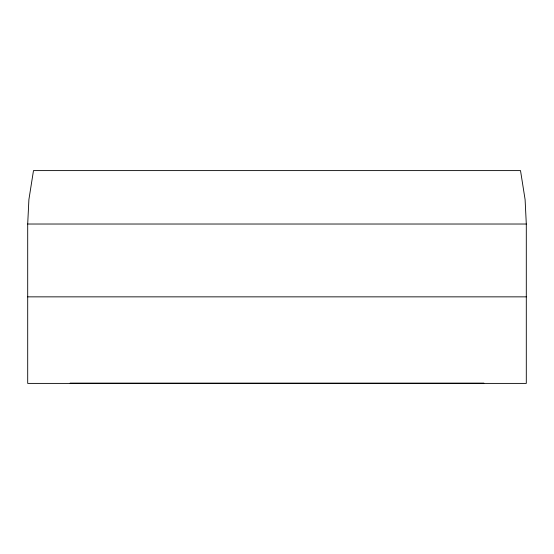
<?xml version="1.0" encoding="UTF-8"?>
<svg xmlns="http://www.w3.org/2000/svg" width="554" height="554" viewBox="0 0 554 554"><rect width="100%" height="100%" fill="white"/><g stroke="black" fill="none" stroke-linecap="round" stroke-linejoin="round"><path stroke-width="0.83" d="M27.7 224.024L28.898 199.585L33.489 170.604L520.511 170.604L525.102 199.585L526.3 224.024L526.3 383.396L27.7 383.396L27.7 224.024L526.3 224.024M27.7 296.854L526.3 296.854M70.102 383.133L483.898 383.133"/></g></svg>
